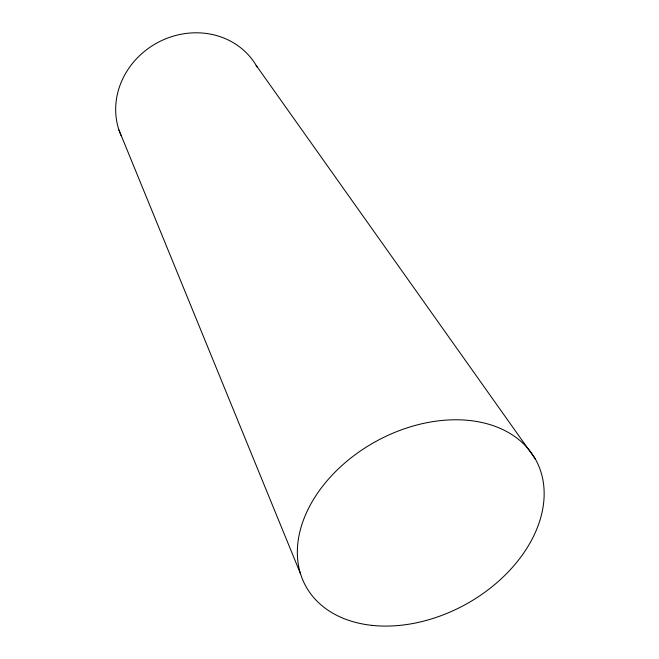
<?xml version="1.0" encoding="UTF-8"?>
<svg xmlns="http://www.w3.org/2000/svg" width="659" height="659" viewBox="0 0 659 659"><rect width="100%" height="100%" fill="white"/><g stroke="black" fill="none" stroke-linecap="round" stroke-linejoin="round"><path stroke-width="0.99" d="M256.145 65.365L535.396 459.125M118.958 130.004L300.512 573.775M121.141 135.688A76.23 69.541 -28.8 0 1 159.536 41.616A76.23 69.541 -28.8 0 1 257.142 67.111M372.104 625.383A131.215 93.026 -28.8 0 0 543.288 482.149A131.215 93.026 -28.8 0 0 346.84 461.267A131.215 93.026 -28.8 0 0 372.104 625.383"/></g></svg>
